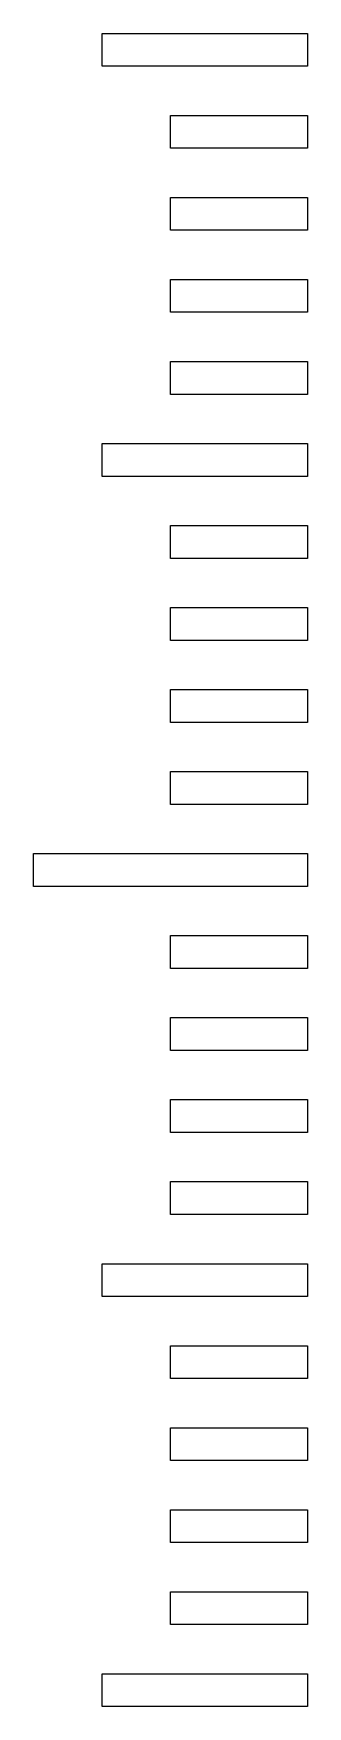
# Model space of a CAD drawing. Extents: x -24493 to 76507, y 84496 to 185496.
# Drawn here: x 25442 to 25542, y 149232 to 149844 of the extents above; entities that cross this region are included whole.
import ezdxf

# ---------------------------------------------------------------- set-up
doc = ezdxf.new("R2010")
doc.units = 13
doc.layers.add('CL - Main', color=150, linetype='Continuous')

msp = doc.modelspace()

# ---------------------------------------------------------------- linework, layer by layer
at = {"layer": 'CL - Main'}
for p, q in [((25466.79, 149831.86), (25466.79, 149843.86)), ((25466.79, 149843.86), (25541.79, 149843.86)), ((25541.79, 149843.86), (25541.79, 149831.86)), ((25541.79, 149831.86), (25466.79, 149831.86)), ((25491.79, 149801.86), (25491.79, 149813.86)), ((25491.79, 149813.86), (25541.79, 149813.86)), ((25541.79, 149813.86), (25541.79, 149801.86)), ((25541.79, 149801.86), (25491.79, 149801.86)), ((25491.79, 149771.86), (25491.79, 149783.86)), ((25491.79, 149783.86), (25541.79, 149783.86)), ((25541.79, 149783.86), (25541.79, 149771.86)), ((25541.79, 149771.86), (25491.79, 149771.86)), ((25491.79, 149741.86), (25491.79, 149753.86)), ((25491.79, 149753.86), (25541.79, 149753.86)), ((25541.79, 149753.86), (25541.79, 149741.86)), ((25541.79, 149741.86), (25491.79, 149741.86)), ((25491.79, 149711.86), (25491.79, 149723.86)), ((25491.79, 149723.86), (25541.79, 149723.86)), ((25541.79, 149723.86), (25541.79, 149711.86)), ((25541.79, 149711.86), (25491.79, 149711.86)), ((25466.79, 149681.86), (25466.79, 149693.86)), ((25466.79, 149693.86), (25541.79, 149693.86)), ((25541.79, 149693.86), (25541.79, 149681.86)), ((25541.79, 149681.86), (25466.79, 149681.86)), ((25491.79, 149651.86), (25491.79, 149663.86)), ((25491.79, 149663.86), (25541.79, 149663.86)), ((25541.79, 149663.86), (25541.79, 149651.86)), ((25541.79, 149651.86), (25491.79, 149651.86)), ((25491.79, 149621.86), (25491.79, 149633.86)), ((25491.79, 149633.86), (25541.79, 149633.86)), ((25541.79, 149633.86), (25541.79, 149621.86)), ((25541.79, 149621.86), (25491.79, 149621.86)), ((25491.79, 149591.86), (25491.79, 149603.86)), ((25491.79, 149603.86), (25541.79, 149603.86)), ((25541.79, 149603.86), (25541.79, 149591.86)), ((25541.79, 149591.86), (25491.79, 149591.86)), ((25491.79, 149561.86), (25491.79, 149573.86)), ((25491.79, 149573.86), (25541.79, 149573.86)), ((25541.79, 149573.86), (25541.79, 149561.86)), ((25541.79, 149561.86), (25491.79, 149561.86)), ((25441.79, 149531.86), (25441.79, 149543.86)), ((25441.79, 149543.86), (25541.79, 149543.86)), ((25541.79, 149543.86), (25541.79, 149531.86)), ((25541.79, 149531.86), (25441.79, 149531.86)), ((25491.79, 149501.86), (25491.79, 149513.86)), ((25491.79, 149513.86), (25541.79, 149513.86)), ((25541.79, 149513.86), (25541.79, 149501.86)), ((25541.79, 149501.86), (25491.79, 149501.86)), ((25491.79, 149471.86), (25491.79, 149483.86)), ((25491.79, 149483.86), (25541.79, 149483.86)), ((25541.79, 149483.86), (25541.79, 149471.86)), ((25541.79, 149471.86), (25491.79, 149471.86)), ((25491.79, 149441.86), (25491.79, 149453.86)), ((25491.79, 149453.86), (25541.79, 149453.86)), ((25541.79, 149453.86), (25541.79, 149441.86)), ((25541.79, 149441.86), (25491.79, 149441.86)), ((25491.79, 149411.86), (25491.79, 149423.86)), ((25491.79, 149423.86), (25541.79, 149423.86)), ((25541.79, 149423.86), (25541.79, 149411.86)), ((25541.79, 149411.86), (25491.79, 149411.86)), ((25466.79, 149381.86), (25466.79, 149393.86)), ((25466.79, 149393.86), (25541.79, 149393.86)), ((25541.79, 149393.86), (25541.79, 149381.86)), ((25541.79, 149381.86), (25466.79, 149381.86)), ((25491.79, 149351.86), (25491.79, 149363.86)), ((25491.79, 149363.86), (25541.79, 149363.86)), ((25541.79, 149363.86), (25541.79, 149351.86)), ((25541.79, 149351.86), (25491.79, 149351.86)), ((25491.79, 149321.86), (25491.79, 149333.86)), ((25491.79, 149333.86), (25541.79, 149333.86)), ((25541.79, 149333.86), (25541.79, 149321.86)), ((25541.79, 149321.86), (25491.79, 149321.86)), ((25491.79, 149291.86), (25491.79, 149303.86)), ((25491.79, 149303.86), (25541.79, 149303.86)), ((25541.79, 149303.86), (25541.79, 149291.86)), ((25541.79, 149291.86), (25491.79, 149291.86)), ((25491.79, 149261.86), (25491.79, 149273.86)), ((25491.79, 149273.86), (25541.79, 149273.86)), ((25541.79, 149273.86), (25541.79, 149261.86)), ((25541.79, 149261.86), (25491.79, 149261.86)), ((25466.79, 149231.86), (25466.79, 149243.86)), ((25466.79, 149243.86), (25541.79, 149243.86)), ((25541.79, 149243.86), (25541.79, 149231.86)), ((25541.79, 149231.86), (25466.79, 149231.86))]:
    msp.add_line(p, q, dxfattribs=at)

doc.saveas('drawing.dxf')
